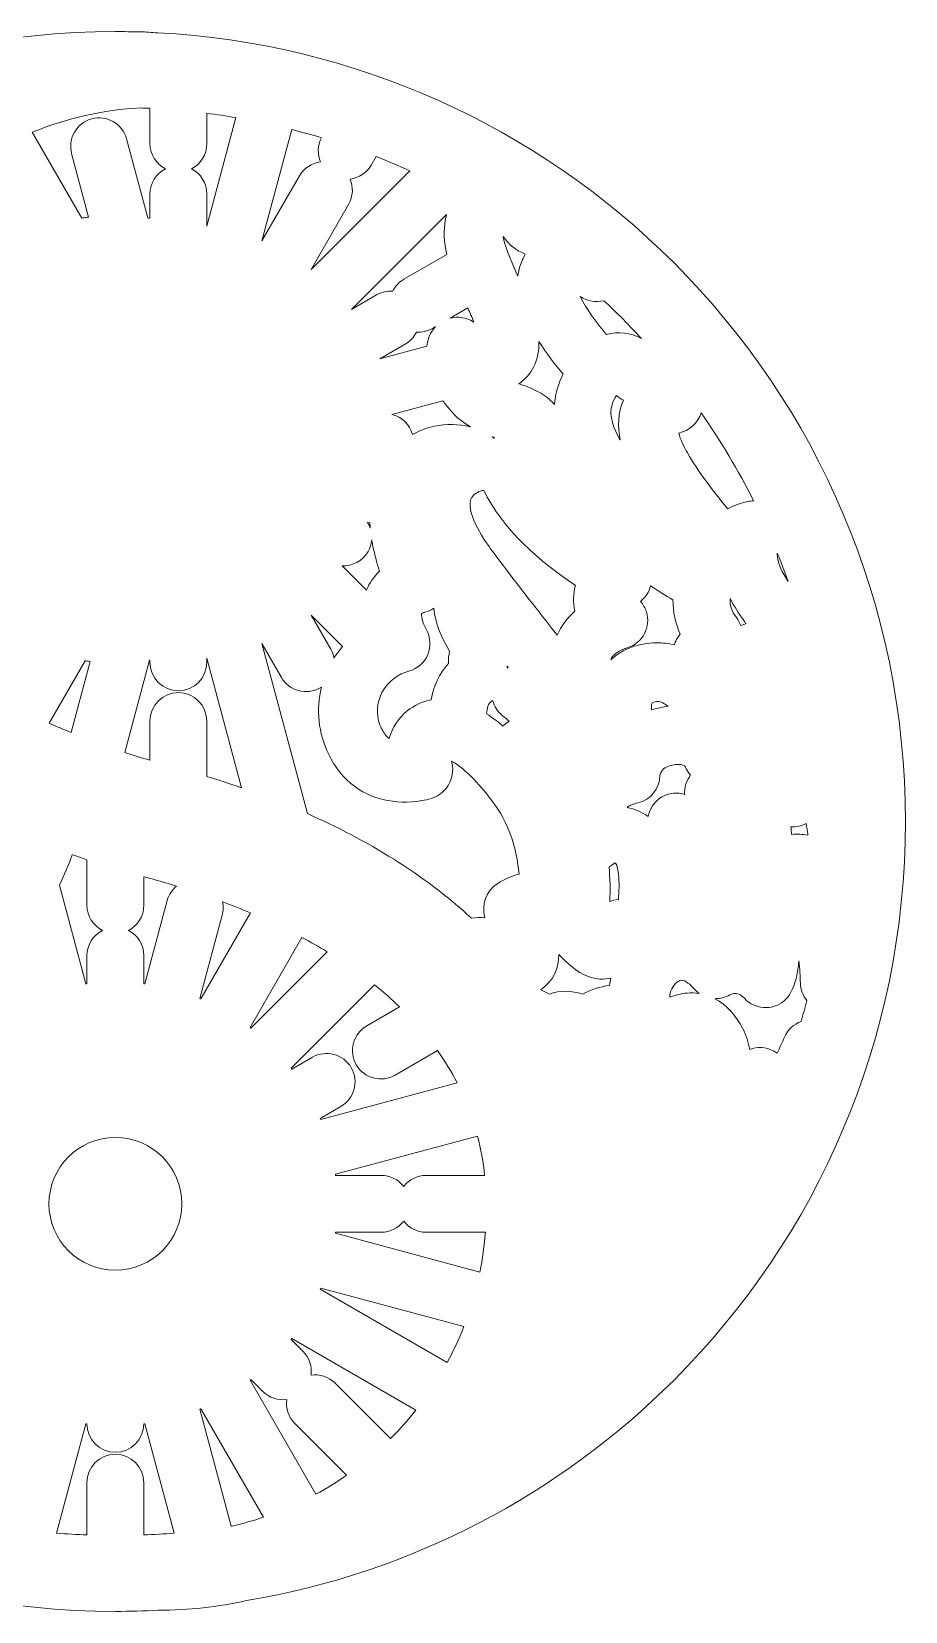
# Model space of a CAD drawing. Header units: millimetres. Extents: x -203 to 203, y -203 to 203.
# Drawn here: x -21.6 to 203.2, y -203.2 to 203.2 of the extents above; entities that cross this region are included whole.
import ezdxf

# ---------------------------------------------------------------- set-up
doc = ezdxf.new("R2010")
doc.units = ezdxf.units.MM
doc.header["$MEASUREMENT"] = 0
doc.layers.add('Layer 1', color=7, linetype='Continuous')

msp = doc.modelspace()

# ---------------------------------------------------------------- linework, layer by layer
at = {"layer": 'Layer 1', "lineweight": 9}
for points, knots in [([(33.7208, -200.4134), (76.3242, -193.2977), (114.4402, -172.9273), (143.6838, -143.6838), (180.4558, -106.9117), (203.2, -56.1117), (203.2, 0), (203.2, 56.1116), (180.4558, 106.9117), (143.6838, 143.6838), (108.1613, 179.2061), (61.0701, 200.2619), (10.8867, 202.9111), (9.3566, 202.9111), (7.8348, 203.165), (6.3208, 203.0996), (4.2214, 203.1637), (2.115, 203.2), (0, 203.2), (-112.2233, 203.2), (-203.2, 112.2234), (-203.2, 0), (-203.2, -112.2232), (-112.2236, -203.2), (0, -203.2), (3.7048, -203.2), (7.3858, -203.0983), (11.0418, -202.9022), (18.8322, -202.8955), (26.4212, -202.0358), (33.7208, -200.4134)], [0, 0, 0, 0, 0.1, 0.1, 0.1, 0.2, 0.2, 0.2, 0.3, 0.3, 0.3, 0.4, 0.4, 0.4, 0.5, 0.5, 0.5, 0.6, 0.6, 0.6, 0.7, 0.7, 0.7, 0.8, 0.8, 0.8, 0.9, 0.9, 0.9, 1, 1, 1, 1]), ([(12.8594, 167.9106), (10.5042, 169.1277), (8.8932, 171.5857), (8.8932, 174.4181), (8.8932, 174.4181), (8.8932, 183.4638), (8.8932, 183.4638), (8.0824, 183.5031), (7.2713, 183.5369), (6.46, 183.565), (-3.1178, 183.0713), (-12.5308, 180.9556), (-21.3782, 177.302), (-21.3782, 177.302), (-8.6317, 155.2245), (-8.6317, 155.2245), (-8.467, 155.2495), (-8.302, 155.2737), (-8.1371, 155.2971), (-7.7169, 155.3568), (-7.2962, 155.412), (-6.8749, 155.4626), (-6.8749, 155.4626), (-11.2584, 171.8217), (-11.2584, 171.8217), (-12.2976, 175.6999), (-9.9573, 179.7475), (-6.0786, 180.7836), (-2.2028, 181.819), (1.8401, 179.4815), (2.8784, 175.6068), (2.8784, 175.6068), (8.3261, 155.2757), (8.3261, 155.2757), (8.5153, 155.2482), (8.7043, 155.2198), (8.8932, 155.1904), (8.8932, 155.1904), (8.8932, 161.4033), (8.8932, 161.4033), (8.8932, 164.2357), (10.5042, 166.6937), (12.8594, 167.9106)], [0, 0, 0, 0, 0.07142857, 0.07142857, 0.07142857, 0.14285714, 0.14285714, 0.14285714, 0.21428571, 0.21428571, 0.21428571, 0.28571429, 0.28571429, 0.28571429, 0.35714286, 0.35714286, 0.35714286, 0.42857143, 0.42857143, 0.42857143, 0.5, 0.5, 0.5, 0.57142857, 0.57142857, 0.57142857, 0.64285714, 0.64285714, 0.64285714, 0.71428571, 0.71428571, 0.71428571, 0.78571429, 0.78571429, 0.78571429, 0.85714286, 0.85714286, 0.85714286, 0.92857143, 0.92857143, 0.92857143, 1, 1, 1, 1]), ([(31.01, 181.064), (28.5257, 181.4867), (26.0327, 181.8581), (23.5331, 182.1784), (23.5331, 182.1784), (23.5331, 174.4181), (23.5331, 174.4181), (23.5331, 171.5857), (21.9221, 169.1277), (19.5669, 167.9107), (21.9221, 166.6937), (23.5331, 164.2357), (23.5331, 161.4033), (23.5331, 161.4033), (23.5331, 153.1599), (23.5331, 153.1599), (23.5331, 153.1599), (31.01, 181.064), (31.01, 181.064)], [0, 0, 0, 0, 0.16666667, 0.16666667, 0.16666667, 0.33333333, 0.33333333, 0.33333333, 0.5, 0.5, 0.5, 0.66666667, 0.66666667, 0.66666667, 0.83333333, 0.83333333, 0.83333333, 1, 1, 1, 1]), ([(52.7719, 169.6626), (51.9415, 171.6154), (51.9629, 173.906), (53.0066, 175.9068), (50.4694, 176.6695), (47.9156, 177.3768), (45.3476, 178.0284), (45.3476, 178.0284), (37.6606, 149.34), (37.6606, 149.34), (37.6606, 149.34), (47.3147, 166.0615), (47.3147, 166.0615), (48.507, 168.1267), (50.566, 169.3922), (52.7719, 169.6626)], [0, 0, 0, 0, 0.2, 0.2, 0.2, 0.4, 0.4, 0.4, 0.6, 0.6, 0.6, 0.8, 0.8, 0.8, 1, 1, 1, 1]), ([(75.6954, 167.4029), (72.8534, 168.6887), (69.9786, 169.9017), (67.0744, 171.0405), (67.0744, 171.0405), (65.8263, 168.8785), (65.8263, 168.8785), (64.6339, 166.8133), (62.575, 165.5479), (60.369, 165.2775), (61.238, 163.2342), (61.1742, 160.8209), (59.9826, 158.7569), (59.9826, 158.7569), (50.3291, 142.0365), (50.3291, 142.0365), (50.3291, 142.0365), (75.6954, 167.4029), (75.6954, 167.4029)], [0, 0, 0, 0, 0.16666667, 0.16666667, 0.16666667, 0.33333333, 0.33333333, 0.33333333, 0.5, 0.5, 0.5, 0.66666667, 0.66666667, 0.66666667, 0.83333333, 0.83333333, 0.83333333, 1, 1, 1, 1]), ([(85.1575, 156.1616), (85.1575, 156.1616), (60.6907, 131.695), (60.6907, 131.695), (60.6907, 131.695), (67.1992, 135.4526), (67.1992, 135.4526), (68.4964, 136.2016), (69.9318, 136.5063), (71.327, 136.4143), (71.9439, 137.6678), (72.9243, 138.7581), (74.2209, 139.5067), (74.2209, 139.5067), (85.2511, 145.8749), (85.2511, 145.8749), (85.1533, 146.2771), (85.0637, 146.6813), (84.9833, 147.0875), (84.3937, 150.0649), (84.493, 153.1711), (85.1575, 156.1616)], [0, 0, 0, 0, 0.14285714, 0.14285714, 0.14285714, 0.28571429, 0.28571429, 0.28571429, 0.42857143, 0.42857143, 0.42857143, 0.57142857, 0.57142857, 0.57142857, 0.71428571, 0.71428571, 0.71428571, 0.85714286, 0.85714286, 0.85714286, 1, 1, 1, 1]), ([(99.7493, 150.5132), (99.7671, 150.3456), (99.7919, 150.1798), (99.8243, 150.0165), (100.4172, 147.0217), (102.2569, 143.1754), (103.5303, 140.3279), (103.6267, 141.1608), (103.7985, 141.9798), (104.0544, 142.7806), (104.4162, 143.9124), (104.8741, 144.9846), (105.4329, 145.9707), (103.1726, 146.8692), (101.1804, 148.3732), (99.7493, 150.5132)], [0, 0, 0, 0, 0.2, 0.2, 0.2, 0.4, 0.4, 0.4, 0.6, 0.6, 0.6, 0.8, 0.8, 0.8, 1, 1, 1, 1]), ([(135.2908, 124.2404), (133.5305, 126.1556), (131.7273, 128.0365), (129.8819, 129.8819), (128.4935, 131.2703), (127.0822, 132.6358), (125.6498, 133.979), (123.5843, 133.4741), (121.3907, 133.8425), (119.5599, 135.0118), (120.4156, 133.3236), (121.5397, 131.5543), (122.0392, 130.8242), (123.3515, 128.9059), (124.781, 127.0676), (126.2853, 125.2946), (129.407, 126.1252), (132.5363, 125.7865), (135.2908, 124.2404)], [0, 0, 0, 0, 0.16666667, 0.16666667, 0.16666667, 0.33333333, 0.33333333, 0.33333333, 0.5, 0.5, 0.5, 0.66666667, 0.66666667, 0.66666667, 0.83333333, 0.83333333, 0.83333333, 1, 1, 1, 1]), ([(86.1195, 129.4825), (87.4851, 129.8201), (88.9583, 129.7928), (90.3941, 129.3261), (91.0424, 129.1153), (91.6534, 128.8231), (92.215, 128.4606), (91.7336, 129.6874), (91.2054, 130.9015), (90.6643, 132.1064), (90.6643, 132.1064), (86.1195, 129.4825), (86.1195, 129.4825)], [0, 0, 0, 0, 0.25, 0.25, 0.25, 0.5, 0.5, 0.5, 0.75, 0.75, 0.75, 1, 1, 1, 1]), ([(77.413, 125.8774), (76.796, 124.6238), (75.8157, 123.5335), (74.5191, 122.7849), (74.5191, 122.7849), (67.9983, 119.0202), (67.9983, 119.0202), (67.9983, 119.0202), (80.1127, 122.2662), (80.1127, 122.2662), (80.2006, 122.9699), (80.3456, 123.6635), (80.5617, 124.3239), (80.9393, 125.478), (81.5605, 126.4849), (82.3498, 127.3061), (82.3498, 127.3061), (81.5408, 126.839), (81.5408, 126.839), (80.2436, 126.09), (78.8081, 125.7853), (77.413, 125.8774)], [0, 0, 0, 0, 0.14285714, 0.14285714, 0.14285714, 0.28571429, 0.28571429, 0.28571429, 0.42857143, 0.42857143, 0.42857143, 0.57142857, 0.57142857, 0.57142857, 0.71428571, 0.71428571, 0.71428571, 0.85714286, 0.85714286, 0.85714286, 1, 1, 1, 1]), ([(108.9017, 123.4872), (108.9867, 121.2311), (108.6408, 118.9868), (107.5833, 116.9088), (106.6822, 115.1383), (105.3706, 113.7049), (103.7642, 112.6081), (104.2597, 112.4422), (104.727, 112.2851), (105.1418, 112.1335), (107.523, 111.2638), (109.7747, 110.2201), (111.6879, 108.524), (112.1323, 108.13), (112.5415, 107.7156), (112.9166, 107.2823), (112.9259, 107.3844), (112.9361, 107.4866), (112.9469, 107.5887), (113.2243, 110.2062), (113.9802, 112.7486), (115.1678, 115.0835), (113.1211, 117.4961), (110.8756, 120.379), (108.9017, 123.4872)], [0, 0, 0, 0, 0.125, 0.125, 0.125, 0.25, 0.25, 0.25, 0.375, 0.375, 0.375, 0.5, 0.5, 0.5, 0.625, 0.625, 0.625, 0.75, 0.75, 0.75, 0.875, 0.875, 0.875, 1, 1, 1, 1]), ([(71.0839, 104.6959), (73.6673, 104.0903), (75.725, 102.1152), (76.4486, 99.5792), (78.16, 100.5562), (80.0521, 101.2833), (82.1165, 101.7145), (85.0368, 102.3244), (88.2941, 102.2728), (91.3182, 101.5079), (89.4215, 102.6156), (87.6827, 103.9988), (86.0706, 105.8927), (85.4322, 106.6427), (84.8247, 107.42), (84.2581, 108.226), (84.2581, 108.226), (71.0839, 104.6959), (71.0839, 104.6959)], [0, 0, 0, 0, 0.16666667, 0.16666667, 0.16666667, 0.33333333, 0.33333333, 0.33333333, 0.5, 0.5, 0.5, 0.66666667, 0.66666667, 0.66666667, 0.83333333, 0.83333333, 0.83333333, 1, 1, 1, 1]), ([(129.8206, 98.1296), (129.2084, 101.5587), (129.2036, 105.208), (130.6896, 108.3601), (130.0375, 108.6732), (129.4301, 109.0833), (128.891, 109.5811), (128.3922, 108.9522), (127.9465, 107.9952), (127.7618, 107.3672), (126.8648, 104.3187), (128.1903, 100.8874), (129.8206, 98.1296)], [0, 0, 0, 0, 0.25, 0.25, 0.25, 0.5, 0.5, 0.5, 0.75, 0.75, 0.75, 1, 1, 1, 1]), ([(164.1714, 82.4713), (160.2229, 90.3219), (155.7114, 97.8811), (150.6702, 105.0942), (149.8212, 102.5406), (147.6746, 100.5078), (144.888, 99.9156), (145.3296, 98.1836), (146.2969, 96.3196), (147.1525, 94.8001), (148.522, 92.3681), (150.0994, 90.0485), (151.7412, 87.7935), (153.5658, 85.2874), (155.4874, 82.8515), (157.4739, 80.471), (159.1164, 81.302), (160.8672, 81.9134), (162.6754, 82.3), (163.1763, 82.4071), (163.6768, 82.463), (164.1714, 82.4713)], [0, 0, 0, 0, 0.14285714, 0.14285714, 0.14285714, 0.28571429, 0.28571429, 0.28571429, 0.42857143, 0.42857143, 0.42857143, 0.57142857, 0.57142857, 0.57142857, 0.71428571, 0.71428571, 0.71428571, 0.85714286, 0.85714286, 0.85714286, 1, 1, 1, 1]), ([(96.9157, 98.9891), (97.074, 98.8741), (97.2273, 98.7539), (97.3754, 98.6288), (97.4567, 98.6664), (97.5385, 98.7026), (97.621, 98.7374), (97.3838, 98.8209), (97.1487, 98.9046), (96.9157, 98.9891)], [0, 0, 0, 0, 0.33333333, 0.33333333, 0.33333333, 0.66666667, 0.66666667, 0.66666667, 1, 1, 1, 1]), ([(113.6473, 47.9047), (114.6646, 50.2399), (116.2116, 52.3459), (118.1789, 54.1284), (117.6819, 56.3115), (117.7193, 58.588), (118.332, 60.7279), (109.3177, 66.7672), (99.3513, 75.3071), (94.7356, 85.2586), (94.5664, 85.2038), (94.3945, 85.1547), (94.2202, 85.1109), (93.3216, 84.8856), (92.1371, 84.1397), (91.6493, 83.3353), (89.6955, 80.1134), (94.6742, 72.6857), (96.518, 70.1791), (100.8355, 64.3093), (105.3172, 58.5625), (109.8041, 52.8219), (111.0852, 51.1829), (112.3687, 49.5458), (113.6473, 47.9047)], [0, 0, 0, 0, 0.125, 0.125, 0.125, 0.25, 0.25, 0.25, 0.375, 0.375, 0.375, 0.5, 0.5, 0.5, 0.625, 0.625, 0.625, 0.75, 0.75, 0.75, 0.875, 0.875, 0.875, 1, 1, 1, 1]), ([(64.8291, 76.9667), (65.1299, 76.4872), (65.3731, 75.9759), (65.5553, 75.4446), (65.5165, 75.8948), (65.4856, 76.3456), (65.4635, 76.7968), (65.4635, 76.7968), (64.8291, 76.9667), (64.8291, 76.9667)], [0, 0, 0, 0, 0.33333333, 0.33333333, 0.33333333, 0.66666667, 0.66666667, 0.66666667, 1, 1, 1, 1]), ([(65.93, 72.4492), (65.8442, 71.4149), (65.5361, 70.3838), (64.9863, 69.427), (63.5902, 66.9974), (60.9943, 65.6711), (58.3683, 65.7653), (58.3683, 65.7653), (64.597, 59.5366), (64.597, 59.5366), (65.3429, 61.3485), (66.4643, 62.9859), (67.9678, 64.3824), (67.2149, 66.5948), (66.6009, 68.8569), (66.1603, 71.1499), (66.0774, 71.5816), (66.0004, 72.0149), (65.93, 72.4492)], [0, 0, 0, 0, 0.16666667, 0.16666667, 0.16666667, 0.33333333, 0.33333333, 0.33333333, 0.5, 0.5, 0.5, 0.66666667, 0.66666667, 0.66666667, 0.83333333, 0.83333333, 0.83333333, 1, 1, 1, 1]), ([(173.0286, 61.7702), (172.1564, 64.216), (171.2328, 66.6405), (170.2589, 69.0424), (170.2512, 68.9505), (170.2471, 68.8664), (170.2466, 68.7984), (170.228, 66.5673), (171.6497, 63.8549), (173.0286, 61.7702)], [0, 0, 0, 0, 0.33333333, 0.33333333, 0.33333333, 0.66666667, 0.66666667, 0.66666667, 1, 1, 1, 1]), ([(137.637, 60.619), (137.2585, 59.0679), (136.386, 57.6352), (135.0484, 56.6132), (135.7421, 55.8426), (136.2763, 54.9203), (136.5961, 53.8937), (137.7958, 50.0418), (135.6411, 45.9366), (131.7904, 44.7338), (131.5276, 44.6517), (131.2671, 44.5621), (131.0096, 44.4645), (129.8748, 44.0343), (128.1472, 43.1706), (127.5818, 42.0203), (127.5121, 41.8785), (127.4648, 41.7356), (127.436, 41.5919), (130.4337, 44.4714), (134.5975, 45.8713), (139.1758, 45.9697), (140.756, 46.0036), (142.2831, 45.8033), (143.7544, 45.4071), (143.851, 45.734), (143.9716, 46.0578), (144.1172, 46.3765), (144.424, 47.0481), (144.8262, 47.6605), (145.3053, 48.1987), (144.0429, 50.9691), (143.3894, 53.9344), (143.4208, 56.9976), (141.4688, 58.1648), (139.541, 59.3739), (137.637, 60.619)], [0, 0, 0, 0, 0.08333333, 0.08333333, 0.08333333, 0.16666667, 0.16666667, 0.16666667, 0.25, 0.25, 0.25, 0.33333333, 0.33333333, 0.33333333, 0.41666667, 0.41666667, 0.41666667, 0.5, 0.5, 0.5, 0.58333333, 0.58333333, 0.58333333, 0.66666667, 0.66666667, 0.66666667, 0.75, 0.75, 0.75, 0.83333333, 0.83333333, 0.83333333, 0.91666667, 0.91666667, 0.91666667, 1, 1, 1, 1]), ([(160.87, 50.3792), (161.3001, 50.5992), (161.7489, 50.7748), (162.2091, 50.9051), (162.0656, 51.0999), (161.922, 51.2947), (161.7784, 51.4895), (160.4195, 53.3335), (159.1612, 55.3182), (158.1166, 57.4065), (157.9856, 55.7474), (158.4508, 54.0985), (159.7307, 52.4608), (160.2349, 51.8158), (160.6134, 51.112), (160.87, 50.3792)], [0, 0, 0, 0, 0.2, 0.2, 0.2, 0.4, 0.4, 0.4, 0.6, 0.6, 0.6, 0.8, 0.8, 0.8, 1, 1, 1, 1]), ([(56.2309, 42.0325), (56.894, 43.0714), (57.6304, 44.0624), (58.4328, 44.9976), (58.4328, 44.9976), (50.3292, 53.1012), (50.3292, 53.1012), (50.3292, 53.1012), (55.3732, 44.3647), (55.3732, 44.3647), (55.8023, 43.6213), (56.0852, 42.8328), (56.2309, 42.0325)], [0, 0, 0, 0, 0.25, 0.25, 0.25, 0.5, 0.5, 0.5, 0.75, 0.75, 0.75, 1, 1, 1, 1]), ([(85.9749, 43.8411), (83.8766, 47.1924), (82.2943, 51.0087), (81.8918, 54.8616), (81.237, 54.4209), (80.5006, 54.0809), (79.699, 53.8695), (79.4973, 53.8162), (78.957, 53.6545), (78.7592, 53.5006), (78.7583, 53.4961), (78.7576, 53.4917), (78.7569, 53.4876), (78.5686, 52.4277), (79.4178, 50.3346), (79.9403, 49.4373), (82.3628, 45.2771), (80.1371, 39.9064), (75.4792, 38.6791), (70.0203, 37.2408), (66.2238, 31.5159), (67.6958, 25.9383), (67.8845, 25.2232), (68.1489, 24.5286), (68.4718, 23.8635), (68.9832, 22.8096), (69.6158, 21.9702), (70.4039, 21.3552), (71.1946, 24.1172), (72.8145, 26.6312), (75.0806, 28.4582), (76.885, 29.9131), (78.9926, 30.8527), (81.2243, 31.2762), (81.8349, 34.7507), (83.2268, 38.0157), (85.6461, 40.6081), (85.6208, 41.6973), (85.7256, 42.7827), (85.9749, 43.8411)], [0, 0, 0, 0, 0.07692308, 0.07692308, 0.07692308, 0.15384615, 0.15384615, 0.15384615, 0.23076923, 0.23076923, 0.23076923, 0.30769231, 0.30769231, 0.30769231, 0.38461538, 0.38461538, 0.38461538, 0.46153846, 0.46153846, 0.46153846, 0.53846154, 0.53846154, 0.53846154, 0.61538462, 0.61538462, 0.61538462, 0.69230769, 0.69230769, 0.69230769, 0.76923077, 0.76923077, 0.76923077, 0.84615385, 0.84615385, 0.84615385, 0.92307692, 0.92307692, 0.92307692, 1, 1, 1, 1]), ([(103.8306, -13.5585), (103.2847, -6.8211), (101.012, -0.1191), (96.9154, 5.2619), (94.3795, 8.5929), (90.329, 13.4336), (86.4593, 15.5596), (87.1355, 13.2001), (86.6974, 10.5563), (85.0497, 8.5072), (84.0662, 7.284), (82.7245, 6.3787), (81.2224, 5.9237), (78.1624, 4.9967), (74.4149, 4.7848), (71.2485, 5.1991), (63.7844, 6.1755), (58.1262, 10.5456), (54.8636, 17.2686), (52.1996, 22.7582), (51.545, 28.8177), (52.9942, 34.5628), (52.8923, 34.4973), (52.7882, 34.434), (52.682, 34.3729), (49.1936, 32.3684), (44.7165, 33.5765), (42.7053, 37.06), (42.7053, 37.06), (37.6608, 45.7973), (37.6608, 45.7973), (37.6608, 45.7973), (49.3911, 2.0193), (49.3911, 2.0193), (64.6522, -4.7567), (79.2658, -13.5198), (91.5728, -24.8616), (92.7371, -24.6949), (93.8966, -24.6585), (95.0359, -24.7631), (94.0806, -21.5098), (95.341, -17.8453), (98.3355, -15.9456), (100.0457, -14.8606), (101.8906, -14.0294), (103.8306, -13.5585)], [0, 0, 0, 0, 0.06666667, 0.06666667, 0.06666667, 0.13333333, 0.13333333, 0.13333333, 0.2, 0.2, 0.2, 0.26666667, 0.26666667, 0.26666667, 0.33333333, 0.33333333, 0.33333333, 0.4, 0.4, 0.4, 0.46666667, 0.46666667, 0.46666667, 0.53333333, 0.53333333, 0.53333333, 0.6, 0.6, 0.6, 0.66666667, 0.66666667, 0.66666667, 0.73333333, 0.73333333, 0.73333333, 0.8, 0.8, 0.8, 0.86666667, 0.86666667, 0.86666667, 0.93333333, 0.93333333, 0.93333333, 1, 1, 1, 1]), ([(-17.0567, 25.3133), (-15.1799, 24.461), (-13.2871, 23.6434), (-11.3811, 22.8581), (-11.3811, 22.8581), (-6.4702, 41.1858), (-6.4702, 41.1858), (-6.9131, 41.2359), (-7.3555, 41.2911), (-7.7971, 41.3512), (-7.7971, 41.3512), (-17.0567, 25.3133), (-17.0567, 25.3133)], [0, 0, 0, 0, 0.25, 0.25, 0.25, 0.5, 0.5, 0.5, 0.75, 0.75, 0.75, 1, 1, 1, 1]), ([(2.4092, 17.7799), (4.56, 17.0742), (6.722, 16.402), (8.8932, 15.7616), (8.8932, 15.7616), (8.8932, 25.8228), (8.8932, 25.8228), (8.8932, 29.8637), (12.1723, 33.1428), (16.2132, 33.1428), (20.254, 33.1428), (23.5331, 29.8637), (23.5331, 25.8228), (23.5331, 25.8228), (23.5331, 11.5966), (23.5331, 11.5966), (26.5242, 10.6827), (29.499, 9.7143), (32.4533, 8.6873), (32.4533, 8.6873), (23.5331, 41.978), (23.5331, 41.978), (23.5331, 41.978), (23.5331, 40.9651), (23.5331, 40.9651), (23.5331, 36.9242), (20.254, 33.6451), (16.2132, 33.6451), (12.1723, 33.6451), (8.8932, 36.9242), (8.8932, 40.9651), (8.8932, 40.9651), (8.8932, 41.5045), (8.8932, 41.5045), (8.8491, 41.4976), (8.8048, 41.4908), (8.7607, 41.484), (8.7607, 41.484), (2.4092, 17.7799), (2.4092, 17.7799)], [0, 0, 0, 0, 0.07692308, 0.07692308, 0.07692308, 0.15384615, 0.15384615, 0.15384615, 0.23076923, 0.23076923, 0.23076923, 0.30769231, 0.30769231, 0.30769231, 0.38461538, 0.38461538, 0.38461538, 0.46153846, 0.46153846, 0.46153846, 0.53846154, 0.53846154, 0.53846154, 0.61538462, 0.61538462, 0.61538462, 0.69230769, 0.69230769, 0.69230769, 0.76923077, 0.76923077, 0.76923077, 0.84615385, 0.84615385, 0.84615385, 0.92307692, 0.92307692, 0.92307692, 1, 1, 1, 1]), ([(100.6626, 39.9852), (100.723, 39.8119), (100.7764, 39.6375), (100.8229, 39.4623), (100.8824, 39.4925), (100.9422, 39.5219), (101.0023, 39.5505), (100.8891, 39.6954), (100.7759, 39.8403), (100.6626, 39.9852)], [0, 0, 0, 0, 0.33333333, 0.33333333, 0.33333333, 0.66666667, 0.66666667, 0.66666667, 1, 1, 1, 1]), ([(97.0907, 31.0757), (96.9916, 31.025), (96.891, 30.9764), (96.7887, 30.9297), (95.8763, 30.5142), (95.5657, 29.0175), (95.4857, 27.6975), (96.9567, 26.7474), (98.3606, 25.6731), (99.6969, 24.5201), (99.779, 24.6083), (99.8635, 24.6948), (99.9506, 24.7794), (100.358, 25.1756), (100.7998, 25.5148), (101.2662, 25.7971), (100.6911, 26.3112), (100.1038, 26.8146), (99.5049, 27.308), (98.2803, 28.3167), (97.4685, 29.6454), (97.0907, 31.0757)], [0, 0, 0, 0, 0.14285714, 0.14285714, 0.14285714, 0.28571429, 0.28571429, 0.28571429, 0.42857143, 0.42857143, 0.42857143, 0.57142857, 0.57142857, 0.57142857, 0.71428571, 0.71428571, 0.71428571, 0.85714286, 0.85714286, 0.85714286, 1, 1, 1, 1]), ([(137.8692, 28.6924), (138.6536, 28.9471), (139.4583, 29.1597), (140.2788, 29.3297), (140.8935, 29.4572), (141.5143, 29.5608), (142.1384, 29.6389), (141.2138, 30.3843), (140.2946, 30.8752), (139.4902, 30.8579), (139.1909, 30.8515), (138.4001, 30.8063), (138.1411, 30.6264), (138.0871, 30.5889), (138.0115, 30.3525), (137.9965, 30.3), (137.8706, 29.8592), (137.8292, 29.223), (137.8692, 28.6924)], [0, 0, 0, 0, 0.16666667, 0.16666667, 0.16666667, 0.33333333, 0.33333333, 0.33333333, 0.5, 0.5, 0.5, 0.66666667, 0.66666667, 0.66666667, 0.83333333, 0.83333333, 0.83333333, 1, 1, 1, 1]), ([(147.9344, 11.8951), (147.4099, 12.4984), (146.977, 13.1974), (146.6659, 13.9787), (146.5929, 14.0844), (146.4567, 14.2294), (146.3726, 14.2969), (145.6492, 14.8773), (144.1724, 14.7017), (143.338, 14.5288), (142.2517, 14.3035), (141.0519, 13.861), (140.4499, 12.8612), (140.2959, 12.6054), (140.1018, 12.1329), (140.0636, 11.8098), (140.0091, 8.4624), (137.6716, 5.5649), (134.3972, 4.8046), (133.2608, 4.5408), (132.3301, 4.1762), (131.6402, 3.6175), (133.5747, 3.2233), (135.4114, 2.4448), (137.0401, 1.3072), (137.5565, 4.0724), (139.6539, 6.4326), (142.5473, 7.1181), (143.8633, 7.4297), (145.1872, 7.3579), (146.3997, 6.9761), (146.2955, 8.7665), (146.8601, 10.5134), (147.9344, 11.8951)], [0, 0, 0, 0, 0.09090909, 0.09090909, 0.09090909, 0.18181818, 0.18181818, 0.18181818, 0.27272727, 0.27272727, 0.27272727, 0.36363636, 0.36363636, 0.36363636, 0.45454545, 0.45454545, 0.45454545, 0.54545455, 0.54545455, 0.54545455, 0.63636364, 0.63636364, 0.63636364, 0.72727273, 0.72727273, 0.72727273, 0.81818182, 0.81818182, 0.81818182, 0.90909091, 0.90909091, 0.90909091, 1, 1, 1, 1]), ([(173.8885, -3.3048), (175.3114, -3.2068), (176.7266, -3.2629), (178.1203, -3.4879), (178.1064, -3.374), (178.092, -3.2601), (178.0773, -3.1463), (177.9993, -2.5438), (177.8552, -1.5826), (177.6445, -0.5299), (176.4366, -1.1581), (175.0924, -1.425), (173.7703, -1.3354), (173.8154, -1.9918), (173.8546, -2.6484), (173.8885, -3.3048)], [0, 0, 0, 0, 0.2, 0.2, 0.2, 0.4, 0.4, 0.4, 0.6, 0.6, 0.6, 0.8, 0.8, 0.8, 1, 1, 1, 1]), ([(-11.1084, -8.5385), (-12.0282, -11.2192), (-13.1481, -13.8429), (-14.3882, -16.3778), (-14.3882, -16.3778), (-7.588, -41.7568), (-7.588, -41.7568), (-7.4987, -41.7449), (-7.4094, -41.7333), (-7.3201, -41.7218), (-7.3201, -41.7218), (-7.3201, -34.5135), (-7.3201, -34.5135), (-7.3201, -31.6811), (-5.709, -29.2231), (-3.3539, -28.0062), (-5.709, -26.7891), (-7.3201, -24.3311), (-7.3201, -21.4987), (-7.3201, -21.4987), (-7.3201, -9.8278), (-7.3201, -9.8278), (-8.5863, -9.4085), (-9.8492, -8.9789), (-11.1084, -8.5385)], [0, 0, 0, 0, 0.125, 0.125, 0.125, 0.25, 0.25, 0.25, 0.375, 0.375, 0.375, 0.5, 0.5, 0.5, 0.625, 0.625, 0.625, 0.75, 0.75, 0.75, 0.875, 0.875, 0.875, 1, 1, 1, 1]), ([(127.1689, -20.5704), (127.8665, -20.3018), (128.6064, -20.1389), (129.3632, -20.0936), (129.5908, -17.9116), (129.6042, -15.7017), (129.4112, -13.5293), (129.3594, -12.947), (129.1169, -11.2032), (128.6725, -10.7043), (128.6413, -10.7047), (128.6088, -10.7072), (128.5854, -10.7093), (128.526, -10.7146), (128.4422, -10.7289), (128.3712, -10.749), (127.9353, -11.1025), (127.4633, -11.4014), (126.9658, -11.6427), (127.2367, -14.5799), (127.3115, -17.5908), (127.1689, -20.5704)], [0, 0, 0, 0, 0.14285714, 0.14285714, 0.14285714, 0.28571429, 0.28571429, 0.28571429, 0.42857143, 0.42857143, 0.42857143, 0.57142857, 0.57142857, 0.57142857, 0.71428571, 0.71428571, 0.71428571, 0.85714286, 0.85714286, 0.85714286, 1, 1, 1, 1]), ([(3.3537, -28.0062), (5.7088, -29.2231), (7.3199, -31.6811), (7.3199, -34.5135), (7.3199, -34.5135), (7.3199, -41.7215), (7.3199, -41.7215), (7.4093, -41.7329), (7.4986, -41.7446), (7.588, -41.7565), (7.588, -41.7565), (13.3347, -20.31), (13.3347, -20.31), (13.736, -18.8121), (14.5865, -17.5439), (15.7026, -16.6116), (12.9212, -15.7528), (10.1248, -14.9483), (7.3199, -14.194), (7.3199, -14.194), (7.3199, -21.4987), (7.3199, -21.4987), (7.3199, -24.3311), (5.7088, -26.7891), (3.3537, -28.0062)], [0, 0, 0, 0, 0.125, 0.125, 0.125, 0.25, 0.25, 0.25, 0.375, 0.375, 0.375, 0.5, 0.5, 0.5, 0.625, 0.625, 0.625, 0.75, 0.75, 0.75, 0.875, 0.875, 0.875, 1, 1, 1, 1]), ([(27.545, -20.6496), (27.7908, -21.7564), (27.7828, -22.9333), (27.4714, -24.0951), (27.4714, -24.0951), (21.7263, -45.5359), (21.7263, -45.5359), (21.8131, -45.5716), (21.8997, -45.6075), (21.9862, -45.6436), (21.9862, -45.6436), (34.7553, -23.5268), (34.7553, -23.5268), (32.374, -22.5179), (29.9691, -21.5598), (27.545, -20.6496)], [0, 0, 0, 0, 0.2, 0.2, 0.2, 0.4, 0.4, 0.4, 0.6, 0.6, 0.6, 0.8, 0.8, 0.8, 1, 1, 1, 1]), ([(54.4662, -33.5301), (52.3448, -32.2395), (50.186, -31.0101), (47.9974, -29.8371), (47.9974, -29.8371), (34.6453, -52.9636), (34.6453, -52.9636), (34.7185, -53.0195), (34.7915, -53.0756), (34.8644, -53.1318), (34.8644, -53.1318), (54.4662, -33.5301), (54.4662, -33.5301)], [0, 0, 0, 0, 0.25, 0.25, 0.25, 0.5, 0.5, 0.5, 0.75, 0.75, 0.75, 1, 1, 1, 1]), ([(127.0496, -42.1459), (127.1926, -41.5507), (127.3238, -40.9278), (127.4299, -40.2981), (125.6347, -40.7158), (123.6876, -40.6005), (121.6612, -39.8838), (118.6063, -38.8034), (116.2464, -36.4924), (114.0583, -34.1809), (113.9953, -37.7501), (112.7003, -41.0781), (109.3876, -43.2671), (110.1324, -43.5948), (110.8493, -43.984), (111.535, -44.4311), (114.3589, -43.3897), (117.3363, -43.4255), (120.19, -44.4441), (122.3079, -43.2511), (124.6435, -42.5069), (127.0496, -42.1459)], [0, 0, 0, 0, 0.14285714, 0.14285714, 0.14285714, 0.28571429, 0.28571429, 0.28571429, 0.42857143, 0.42857143, 0.42857143, 0.57142857, 0.57142857, 0.57142857, 0.71428571, 0.71428571, 0.71428571, 0.85714286, 0.85714286, 0.85714286, 1, 1, 1, 1]), ([(154.2122, -45.5767), (157.2552, -47.2008), (159.6486, -50.0074), (161.367, -53.2974), (162.296, -55.0764), (162.8714, -56.8755), (163.1522, -58.6735), (165.0456, -57.9275), (167.2389, -57.9702), (169.1885, -58.975), (169.5535, -59.1632), (169.8959, -59.3778), (170.2147, -59.6154), (170.8752, -58.2489), (171.5049, -56.8633), (172.1042, -55.4601), (172.9166, -53.5578), (174.4923, -52.1292), (176.3694, -51.4523), (176.8913, -49.657), (177.3849, -47.8535), (177.8514, -46.0431), (176.8395, -44.8116), (176.239, -43.261), (176.1908, -41.6114), (176.1397, -39.8629), (176.0232, -37.9057), (175.7942, -35.884), (175.6136, -38.7636), (174.9583, -41.6019), (173.7404, -43.9447), (171.8769, -47.5292), (167.4559, -48.9261), (163.8712, -47.0628), (163.0527, -46.6372), (162.3221, -46.0613), (161.7183, -45.3652), (161.3406, -44.9984), (160.7866, -44.6395), (160.3147, -44.4457), (159.4857, -44.1051), (158.8227, -44.1965), (158.0437, -44.6119), (156.823, -45.2939), (155.5047, -45.6082), (154.2122, -45.5767)], [0, 0, 0, 0, 0.06666667, 0.06666667, 0.06666667, 0.13333333, 0.13333333, 0.13333333, 0.2, 0.2, 0.2, 0.26666667, 0.26666667, 0.26666667, 0.33333333, 0.33333333, 0.33333333, 0.4, 0.4, 0.4, 0.46666667, 0.46666667, 0.46666667, 0.53333333, 0.53333333, 0.53333333, 0.6, 0.6, 0.6, 0.66666667, 0.66666667, 0.66666667, 0.73333333, 0.73333333, 0.73333333, 0.8, 0.8, 0.8, 0.86666667, 0.86666667, 0.86666667, 0.93333333, 0.93333333, 0.93333333, 1, 1, 1, 1]), ([(87.915, -67.2157), (86.4314, -64.3429), (84.7425, -61.5838), (82.8713, -58.9447), (82.8713, -58.9447), (71.9439, -65.2536), (71.9439, -65.2536), (68.4521, -67.2696), (63.9606, -66.0576), (61.9522, -62.5625), (59.9477, -59.074), (61.1558, -54.597), (64.6393, -52.5858), (64.6393, -52.5858), (73.1149, -47.6924), (73.1149, -47.6924), (71.0524, -45.7098), (68.8953, -43.8261), (66.6638, -42.0359), (66.6638, -42.0359), (45.2161, -63.4835), (45.2161, -63.4835), (45.2723, -63.5564), (45.3284, -63.6295), (45.3844, -63.7027), (45.3844, -63.7027), (50.6748, -60.6483), (50.6748, -60.6483), (54.1666, -58.6323), (58.6582, -59.8444), (60.6665, -63.3395), (62.671, -66.8279), (61.4628, -71.305), (57.9794, -73.3162), (57.9794, -73.3162), (52.7041, -76.3617), (52.7041, -76.3617), (52.7403, -76.4483), (52.7762, -76.5349), (52.8118, -76.6215), (52.8118, -76.6215), (87.915, -67.2157), (87.915, -67.2157)], [0, 0, 0, 0, 0.07142857, 0.07142857, 0.07142857, 0.14285714, 0.14285714, 0.14285714, 0.21428571, 0.21428571, 0.21428571, 0.28571429, 0.28571429, 0.28571429, 0.35714286, 0.35714286, 0.35714286, 0.42857143, 0.42857143, 0.42857143, 0.5, 0.5, 0.5, 0.57142857, 0.57142857, 0.57142857, 0.64285714, 0.64285714, 0.64285714, 0.71428571, 0.71428571, 0.71428571, 0.78571429, 0.78571429, 0.78571429, 0.85714286, 0.85714286, 0.85714286, 0.92857143, 0.92857143, 0.92857143, 1, 1, 1, 1]), ([(142.5683, -45.2035), (143.998, -44.641), (145.4945, -44.2594), (147.0335, -44.1302), (148.1333, -44.0378), (149.1834, -44.0761), (150.1833, -44.2297), (149.6801, -43.8718), (149.2119, -43.4444), (148.7911, -42.9498), (148.0362, -42.0916), (146.6438, -40.7787), (145.4003, -40.8169), (145.1086, -40.8707), (144.7055, -41.1711), (144.5, -41.3328), (143.2715, -42.2981), (142.5929, -43.6823), (142.5683, -45.2035)], [0, 0, 0, 0, 0.16666667, 0.16666667, 0.16666667, 0.33333333, 0.33333333, 0.33333333, 0.5, 0.5, 0.5, 0.66666667, 0.66666667, 0.66666667, 0.83333333, 0.83333333, 0.83333333, 1, 1, 1, 1]), ([(-0.0001, -115.4277), (9.4331, -115.4277), (17.0796, -107.7813), (17.0796, -98.348), (17.0796, -88.9147), (9.4331, -81.2684), (-0.0001, -81.2684), (-9.4333, -81.2684), (-17.0798, -88.9148), (-17.0798, -98.348), (-17.0798, -107.7812), (-9.4332, -115.4277), (-0.0001, -115.4277)], [0, 0, 0, 0, 0.25, 0.25, 0.25, 0.5, 0.5, 0.5, 0.75, 0.75, 0.75, 1, 1, 1, 1]), ([(74.1542, -93.8694), (75.4935, -92.1411), (77.5892, -91.0281), (79.9435, -91.0281), (79.9435, -91.0281), (94.9821, -91.0281), (94.9821, -91.0281), (94.6197, -87.6313), (94.0196, -84.2677), (93.1642, -80.9603), (93.1642, -80.9603), (56.5913, -90.7599), (56.5913, -90.7599), (56.6035, -90.8519), (56.6155, -90.9438), (56.6273, -91.0357), (56.6273, -91.0357), (68.3748, -91.0358), (68.3748, -91.0358), (70.7244, -91.0358), (72.8162, -92.1457), (74.1542, -93.8694)], [0, 0, 0, 0, 0.14285714, 0.14285714, 0.14285714, 0.28571429, 0.28571429, 0.28571429, 0.42857143, 0.42857143, 0.42857143, 0.57142857, 0.57142857, 0.57142857, 0.71428571, 0.71428571, 0.71428571, 0.85714286, 0.85714286, 0.85714286, 1, 1, 1, 1]), ([(93.7489, -115.8925), (94.4263, -112.5167), (94.8964, -109.1012), (95.1585, -105.6681), (95.1585, -105.6681), (79.9435, -105.6681), (79.9435, -105.6681), (77.5892, -105.6681), (75.4935, -104.5551), (74.1542, -102.8268), (72.8162, -104.5505), (70.7243, -105.6604), (68.3748, -105.6604), (68.3748, -105.6604), (56.6273, -105.6603), (56.6273, -105.6603), (56.6155, -105.7522), (56.6035, -105.8442), (56.5912, -105.9361), (56.5912, -105.9361), (93.7489, -115.8925), (93.7489, -115.8925)], [0, 0, 0, 0, 0.14285714, 0.14285714, 0.14285714, 0.28571429, 0.28571429, 0.28571429, 0.42857143, 0.42857143, 0.42857143, 0.57142857, 0.57142857, 0.57142857, 0.71428571, 0.71428571, 0.71428571, 0.85714286, 0.85714286, 0.85714286, 1, 1, 1, 1]), ([(85.3458, -139.1756), (86.9594, -136.187), (88.3898, -133.1018), (89.6278, -129.9394), (89.6278, -129.9394), (52.812, -120.0744), (52.812, -120.0744), (52.7768, -120.16), (52.7414, -120.2455), (52.7058, -120.3309), (52.7058, -120.3309), (85.3458, -139.1756), (85.3458, -139.1756)], [0, 0, 0, 0, 0.25, 0.25, 0.25, 0.5, 0.5, 0.5, 0.75, 0.75, 0.75, 1, 1, 1, 1]), ([(50.3198, -142.4249), (52.5129, -142.1224), (54.8171, -142.8137), (56.5022, -144.4987), (56.5022, -144.4987), (70.7416, -158.7381), (70.7416, -158.7381), (70.742, -158.7378), (70.7424, -158.7374), (70.7428, -158.7369), (73.0613, -156.4238), (75.2451, -153.9778), (77.2795, -151.4124), (77.2795, -151.4124), (45.382, -132.9962), (45.382, -132.9962), (45.3268, -133.0684), (45.2714, -133.1405), (45.2159, -133.2124), (45.2159, -133.2124), (48.246, -136.2426), (48.246, -136.2426), (49.9311, -137.9277), (50.6224, -140.2319), (50.3198, -142.4249)], [0, 0, 0, 0, 0.125, 0.125, 0.125, 0.25, 0.25, 0.25, 0.375, 0.375, 0.375, 0.5, 0.5, 0.5, 0.625, 0.625, 0.625, 0.75, 0.75, 0.75, 0.875, 0.875, 0.875, 1, 1, 1, 1]), ([(51.5807, -173.0653), (54.2988, -171.5808), (56.9343, -169.9468), (59.4728, -168.1728), (59.4728, -168.1728), (46.1505, -154.8504), (46.1505, -154.8504), (44.4655, -153.1653), (43.7742, -150.8611), (44.0767, -148.668), (41.8837, -148.9706), (39.5795, -148.2793), (37.8944, -146.5943), (37.8944, -146.5943), (34.8643, -143.5642), (34.8643, -143.5642), (34.7914, -143.6204), (34.7184, -143.6766), (34.6453, -143.7324), (34.6453, -143.7324), (51.5807, -173.0653), (51.5807, -173.0653)], [0, 0, 0, 0, 0.14285714, 0.14285714, 0.14285714, 0.28571429, 0.28571429, 0.28571429, 0.42857143, 0.42857143, 0.42857143, 0.57142857, 0.57142857, 0.57142857, 0.71428571, 0.71428571, 0.71428571, 0.85714286, 0.85714286, 0.85714286, 1, 1, 1, 1]), ([(29.7962, -181.277), (29.8747, -181.2643), (29.9531, -181.2514), (30.0315, -181.2385), (32.7571, -180.6146), (35.4507, -179.8545), (38.1001, -178.9623), (38.1001, -178.9623), (21.9864, -151.0525), (21.9864, -151.0525), (21.8998, -151.0886), (21.8132, -151.1244), (21.7264, -151.1601), (21.7264, -151.1601), (29.7962, -181.277), (29.7962, -181.277)], [0, 0, 0, 0, 0.2, 0.2, 0.2, 0.4, 0.4, 0.4, 0.6, 0.6, 0.6, 0.8, 0.8, 0.8, 1, 1, 1, 1]), ([(-15.1232, -183.0603), (-12.5259, -183.2726), (-9.9241, -183.43), (-7.3201, -183.5327), (-7.3201, -183.5327), (-7.3201, -170.094), (-7.3201, -170.094), (-7.3201, -166.0531), (-4.041, -162.774), (-0.0001, -162.774), (4.0408, -162.774), (7.3199, -166.0531), (7.3199, -170.094), (7.3199, -170.094), (7.3199, -183.5369), (7.3199, -183.5369), (9.9244, -183.4348), (12.5268, -183.2779), (15.1247, -183.0662), (15.1247, -183.0662), (7.5882, -154.9395), (7.5882, -154.9395), (7.4988, -154.9514), (7.4093, -154.9631), (7.3199, -154.9746), (7.3075, -159.005), (4.0332, -162.2717), (-0.0001, -162.2717), (-4.0335, -162.2717), (-7.3079, -159.0048), (-7.3201, -154.9742), (-7.4094, -154.9627), (-7.4988, -154.951), (-7.5881, -154.9391), (-7.5881, -154.9391), (-15.1232, -183.0603), (-15.1232, -183.0603)], [0, 0, 0, 0, 0.08333333, 0.08333333, 0.08333333, 0.16666667, 0.16666667, 0.16666667, 0.25, 0.25, 0.25, 0.33333333, 0.33333333, 0.33333333, 0.41666667, 0.41666667, 0.41666667, 0.5, 0.5, 0.5, 0.58333333, 0.58333333, 0.58333333, 0.66666667, 0.66666667, 0.66666667, 0.75, 0.75, 0.75, 0.83333333, 0.83333333, 0.83333333, 0.91666667, 0.91666667, 0.91666667, 1, 1, 1, 1])]:
    msp.add_open_spline(points, degree=3, knots=knots, dxfattribs=at)

doc.saveas('drawing.dxf')
